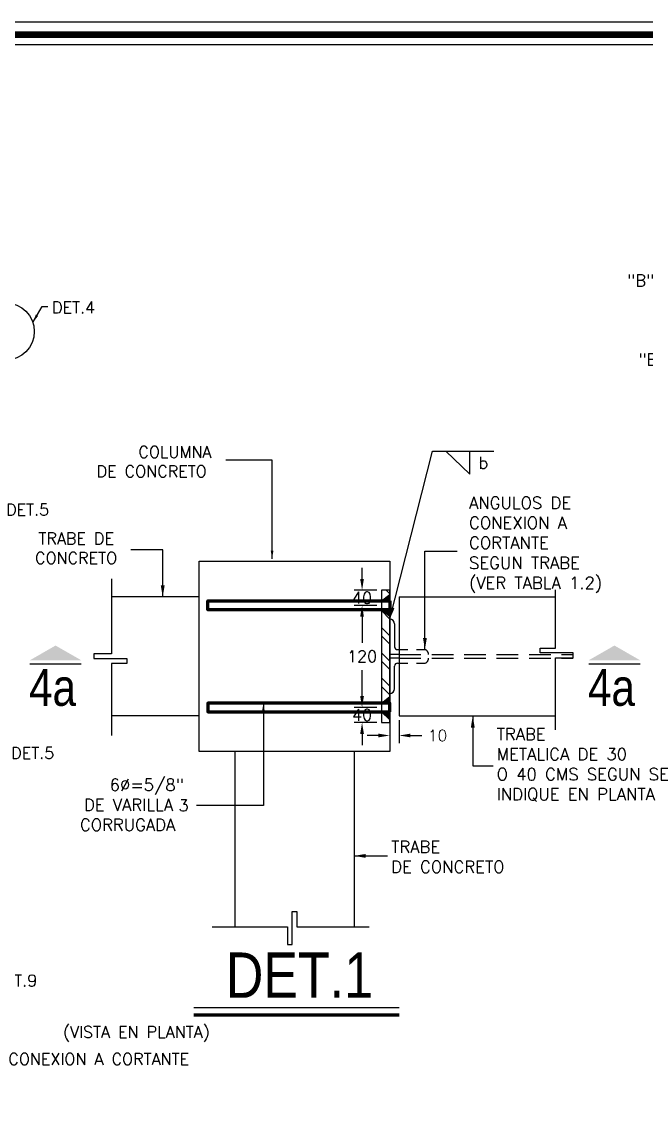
# Model space of a CAD drawing. Header units: millimetres. Extents: x -478 to -58, y -79 to 80.
# Drawn here: x -410.95 to -403.74, y 54.95 to 67.5 of the extents above; entities that cross this region are included whole.
import ezdxf

# ---------------------------------------------------------------- set-up
doc = ezdxf.new("R2010")
doc.units = ezdxf.units.MM
doc.header["$MEASUREMENT"] = 0
doc.linetypes.add('DASHED2', pattern=[0.375, 0.25, -0.125])
doc.layers.get('Defpoints').update_dxf_attribs({"color": 71})
for name, color, linetype in [('ACERO', 40, 'Continuous'), ('Castillos', 1, 'Continuous'), ('cimentacion', 2, 'Continuous'), ('L1', 1, 'Continuous'), ('MUROS', 4, 'Continuous'), ('texto', 5, 'Continuous')]:
    doc.layers.add(name, color=color, linetype=linetype)
doc.styles.add('GRAN', font='swissck.ttf', dxfattribs={"height": 0.3})
doc.styles.add('PEQ', font='simplex.shx', dxfattribs={"height": 0.09})
doc.styles.add('ROMANS', font='simplex.shx')
doc.styles.get("Standard").update_dxf_attribs({"font": 'simplex.shx'})
doc.dimstyles.new('STANDARD$0', dxfattribs={"dimtxt": 0.135, "dimasz": 0.095, "dimexe": 0.09, "dimexo": 0.05, "dimgap": 0.09, "dimtad": 0, "dimtih": 1, "dimtoh": 1, "dimdec": 0, "dimlfac": 100, "dimzin": 0, "dimdsep": 46, "dimtxsty": 'ROMANS', "dimcen": 0.09, "dimclrd": 1, "dimclre": 1, "dimclrt": 5, "dimadec": 0, "dimazin": 0, "dimtfac": 1, "dimtdec": 0, "dimtofl": 0, "dimtmove": 0, "dimatfit": 1, "dimfxl": 1, "dimtolj": 1, "dimtzin": 0, "dimarcsym": 0})
doc.dimstyles.new('STANDARD$7', dxfattribs={"dimtxt": 0.6, "dimasz": 0.09, "dimexe": 0.18, "dimexo": 0.0625, "dimgap": 0.09, "dimtad": 0, "dimtih": 1, "dimtoh": 1, "dimzin": 0, "dimdsep": 46, "dimtxsty": 'PEQ', "dimcen": 0.09, "dimclrd": 1, "dimclre": 1, "dimadec": 0, "dimazin": 0, "dimtfac": 1, "dimtdec": 4, "dimtofl": 0, "dimtmove": 0, "dimatfit": 1, "dimfxl": 1, "dimtolj": 1, "dimtzin": 0, "dimarcsym": 0})

# ---------------------------------------------------------------- blocks, each defined once
blk = doc.blocks.new('*D399')
at = {"layer": 'Defpoints', "color": 0}
for p in [(-406.798, 60.929), (-407.02, 60.753), (-406.798, 60.753)]:
    blk.add_point(p, dxfattribs=at)
at = {"layer": 'texto', "color": 1, "lineweight": -2}
for p, q in [((-407.02, 61.059), (-407.02, 61.189)), ((-406.848, 60.929), (-407.11, 60.929)), ((-406.848, 60.753), (-407.11, 60.753)), ((-407.02, 60.623), (-407.02, 60.493))]:
    blk.add_line(p, q, dxfattribs=at)
at = {"layer": 'texto', "color": 1}
for points in [[(-407.042, 61.059), (-406.999, 61.059), (-407.02, 60.929)], [(-407.042, 60.623), (-406.999, 60.623), (-407.02, 60.753)]]:
    blk.add_solid(points, dxfattribs=at)
at = {"layer": 'texto', "insert": (-407.02, 60.841), "char_height": 0.09, "attachment_point": 5, "style": 'PEQ'}
blk.add_mtext('\\A1;{\\H1.5x;40}', dxfattribs=at)
blk = doc.blocks.new('*D397')
at = {"layer": 'Defpoints', "color": 0}
for p in [(-407.02, 59.574), (-406.798, 59.574), (-406.798, 59.398)]:
    blk.add_point(p, dxfattribs=at)
at = {"layer": 'texto', "color": 1, "lineweight": -2}
for p, q in [((-407.02, 59.704), (-407.02, 59.834)), ((-406.848, 59.574), (-407.11, 59.574)), ((-406.848, 59.398), (-407.11, 59.398)), ((-407.02, 59.268), (-407.02, 59.138))]:
    blk.add_line(p, q, dxfattribs=at)
at = {"layer": 'texto', "color": 1}
for points in [[(-407.042, 59.704), (-406.999, 59.704), (-407.02, 59.574)], [(-407.042, 59.268), (-406.999, 59.268), (-407.02, 59.398)]]:
    blk.add_solid(points, dxfattribs=at)
at = {"layer": 'texto', "insert": (-407.02, 59.486), "char_height": 0.09, "attachment_point": 5, "style": 'PEQ'}
blk.add_mtext('\\A1;{\\H1.5x;40}', dxfattribs=at)
blk = doc.blocks.new('*D398')
at = {"layer": 'Defpoints', "color": 0}
for p in [(-406.853, 60.753), (-407.02, 59.574), (-406.853, 59.574)]:
    blk.add_point(p, dxfattribs=at)
at = {"layer": 'texto', "color": 1, "lineweight": -2}
for p, q in [((-406.903, 60.753), (-407.11, 60.753)), ((-407.02, 60.623), (-407.02, 60.321)), ((-407.02, 59.704), (-407.02, 60.006)), ((-406.903, 59.574), (-407.11, 59.574))]:
    blk.add_line(p, q, dxfattribs=at)
at = {"layer": 'texto', "color": 1}
for points in [[(-407.042, 60.623), (-406.999, 60.623), (-407.02, 60.753)], [(-407.042, 59.704), (-406.999, 59.704), (-407.02, 59.574)]]:
    blk.add_solid(points, dxfattribs=at)
at = {"layer": 'texto', "insert": (-407.02, 60.164), "char_height": 0.09, "attachment_point": 5, "style": 'PEQ'}
blk.add_mtext('\\A1;{\\H1.5x;120}', dxfattribs=at)
blk = doc.blocks.new('*D404')
at = {"layer": 'Defpoints', "color": 0}
for p in [(-406.701, 59.476), (-406.591, 59.476), (-406.701, 59.249)]:
    blk.add_point(p, dxfattribs=at)
at = {"layer": 'texto', "color": 1, "lineweight": -2}
for p, q in [((-406.701, 59.426), (-406.701, 59.159)), ((-406.591, 59.426), (-406.591, 59.159)), ((-406.831, 59.249), (-406.961, 59.249)), ((-406.461, 59.249), (-406.331, 59.249))]:
    blk.add_line(p, q, dxfattribs=at)
at = {"layer": 'texto', "color": 1}
for points in [[(-406.831, 59.271), (-406.831, 59.228), (-406.701, 59.249)], [(-406.461, 59.271), (-406.461, 59.228), (-406.591, 59.249)]]:
    blk.add_solid(points, dxfattribs=at)
at = {"layer": 'texto', "insert": (-406.148, 59.249), "char_height": 0.09, "attachment_point": 5, "style": 'PEQ'}
blk.add_mtext('\\A1;{\\H1.4444x;10}', dxfattribs=at)

msp = doc.modelspace()

# ---------------------------------------------------------------- hatches: boundary and pattern name
at = {"layer": 'L1'}
h = msp.add_hatch(dxfattribs=at)
h.set_pattern_fill('ANSI32', color=256, scale=0.55, angle=90, style=0)
h.set_pattern_definition([(135, (-376.02372, 465.98236), (-0.14584077, -0.14584077), []), (135, (-376.02372, 466.07959), (-0.14584077, -0.14584077), [])])
h.paths.add_polyline_path([(-406.70068, 60.92934), (-406.79758, 60.92934), (-406.79758, 60.80473), (-406.70068, 60.80473)])
h.paths.add_polyline_path([(-406.79758, 59.62452), (-406.70068, 59.62452), (-406.70068, 60.70308), (-406.79758, 60.70308)])
h.paths.add_polyline_path([(-406.70068, 59.39826), (-406.70068, 59.52286), (-406.79758, 59.52286), (-406.79758, 59.39826)])
for points in [[(-406.79758, 60.80473), (-406.70068, 60.80473), (-406.70068, 60.88051)], [(-406.79758, 60.70308), (-406.70068, 60.70308), (-406.70068, 60.6273)], [(-406.70068, 59.70029), (-406.79758, 59.62452), (-406.70068, 59.62452)], [(-406.79758, 59.52286), (-406.70068, 59.52286), (-406.70068, 59.44709)]]:
    msp.add_hatch(color=256, dxfattribs=at).paths.add_polyline_path(points)

# ---------------------------------------------------------------- linework, layer by layer
at = {"layer": 'ACERO', "lineweight": 100}
for points in [[(-406.70068, 60.80473), (-406.70068, 60.70308), (-408.80243, 60.70308), (-408.80243, 60.80473)], [(-406.70068, 59.52286), (-406.70068, 59.62452), (-408.80243, 59.62452), (-408.80243, 59.52286)]]:
    msp.add_lwpolyline(points, close=True, dxfattribs=at)
at = {"layer": 'cimentacion', "linetype": 'DASHED2', "ltscale": 0.2}
for p, q in [((-406.59068, 60.24218), (-406.29451, 60.24218)), ((-406.59068, 60.08542), (-406.29451, 60.08542))]:
    msp.add_line(p, q, dxfattribs=at)
at = {"layer": 'cimentacion', "linetype": 'DASHED2'}
for p, q in [((-406.59068, 60.1858), (-404.5815, 60.1858)), ((-406.59068, 60.1418), (-404.5815, 60.1418))]:
    msp.add_line(p, q, dxfattribs=at)
at = {"layer": 'cimentacion', "linetype": 'DASHED2', "ltscale": 0.2}
for centre, start, end in [((-406.31054, 60.1858), 0, 74.134304), ((-406.31054, 60.1418), 285.865696, 360)]:
    msp.add_arc(centre, 0.05862, start, end, dxfattribs=at)
at = {"layer": 'L1'}
for p, q in [((-406.05338, 62.53471), (-405.77534, 62.26863)), ((-405.77534, 62.26863), (-405.77534, 62.53471)), ((-406.79758, 60.80473), (-406.70068, 60.88051)), ((-406.79758, 60.70308), (-406.70068, 60.6273)), ((-406.79758, 59.62452), (-406.70068, 59.70029)), ((-406.79758, 59.52286), (-406.70068, 59.44709))]:
    msp.add_line(p, q, dxfattribs=at)
for points in [[(-409.91431, 61.06179), (-409.91431, 60.19238), (-410.11967, 60.19238), (-410.11967, 60.13749), (-409.73771, 60.13749), (-409.73771, 60.0826), (-409.91431, 60.0826), (-409.91431, 59.24941)], [(-404.78687, 59.31509), (-404.78687, 60.14808), (-404.5815, 60.14808), (-404.5815, 60.20296), (-404.96347, 60.20296), (-404.96347, 60.25785), (-404.78687, 60.25785), (-404.78687, 60.93219)], [(-408.75084, 57.03794), (-407.88142, 57.03794), (-407.88142, 56.83257), (-407.82653, 56.83257), (-407.82653, 57.21454), (-407.77165, 57.21454), (-407.77165, 57.03794), (-406.93845, 57.03794)]]:
    msp.add_lwpolyline(points, dxfattribs=at)
msp.add_circle((-411.13536, 63.91912), 0.33, dxfattribs=at)
at = {"layer": 'MUROS'}
for p, q in [((-408.90068, 60.8513), (-409.91431, 60.8513)), ((-406.6443, 60.53818), (-406.6443, 60.27518)), ((-406.6113, 60.24218), (-406.59068, 60.24218)), ((-406.59068, 60.1858), (-406.70068, 60.1858)), ((-406.59068, 60.1418), (-406.70068, 60.1418)), ((-406.6443, 59.78942), (-406.6443, 60.05242)), ((-406.6113, 60.08542), (-406.59068, 60.08542)), ((-408.90068, 59.4763), (-409.91431, 59.4763)), ((-408.48818, 59.0638), (-408.48818, 57.03794)), ((-407.11318, 59.0638), (-407.11318, 57.03794))]:
    msp.add_line(p, q, dxfattribs=at)
for centre, radius, start, end in [((-406.70068, 60.53775), 0.05639, 0.437794, 90), ((-406.6113, 60.27518), 0.033, 180, 270), ((-406.6113, 60.05242), 0.033, 90, 180), ((-406.70068, 59.78985), 0.05639, 270, 359.562206)]:
    msp.add_arc(centre, radius, start, end, dxfattribs=at)
at = {"layer": 'texto'}
for p, q in [((-408.90068, 59.0638), (-408.90068, 61.2638)), ((-408.90068, 61.2638), (-406.70068, 61.2638)), ((-406.70068, 61.2638), (-406.70068, 59.0638)), ((-406.59068, 60.8513), (-406.59068, 59.4763)), ((-406.59068, 60.8513), (-404.78687, 60.8513)), ((-410.2645, 60.07342), (-410.85555, 60.07342)), ((-403.81007, 60.07342), (-404.40111, 60.07342)), ((-406.59068, 59.4763), (-404.78687, 59.4763)), ((-406.70068, 59.0638), (-408.90068, 59.0638)), ((-408.96461, 56.10451), (-406.59086, 56.10451))]:
    msp.add_line(p, q, dxfattribs=at)
at = {"layer": 'texto', "color": 7}
msp.add_lwpolyline([(-434.74588, 1.65615), (-434.74588, 67.49957), (-391.25023, 67.49957), (-391.25023, 1.65615)], close=True, dxfattribs=at)
at = {"layer": 'texto', "const_width": 0.07718}
msp.add_lwpolyline([(-434.59765, 66.46207), (-434.59765, 2.74941, 0.41421356), (-433.71014, 1.86189), (-392.28773, 1.86189, 0.41421356), (-391.40022, 2.74941), (-391.40022, 66.46207, 0.41421356), (-392.28773, 67.34958), (-433.71014, 67.34958, 0.41421356)], format="xyb", close=True, dxfattribs=at)
at = {"layer": 'texto'}
msp.add_lwpolyline([(-434.48189, 66.46207), (-434.48189, 2.74941, 0.41421356), (-433.71014, 1.97766), (-392.28773, 1.97766, 0.41421356), (-391.51598, 2.74941), (-391.51598, 66.46207, 0.41421356), (-392.28773, 67.23382), (-433.71014, 67.23382, 0.41421356)], format="xyb", close=True, dxfattribs=at)
msp.add_lwpolyline([(-406.70068, 59.39826), (-406.70068, 60.92934), (-406.79758, 60.92934), (-406.79758, 59.39826)], close=True, dxfattribs=at)
at = {"layer": 'texto', "const_width": 0.03947}
msp.add_lwpolyline([(-408.96461, 56.01933), (-406.59086, 56.01933)], dxfattribs=at)
at = {"layer": 'texto'}
for points in [[(-410.2645, 60.11958), (-410.56003, 60.28923), (-410.85555, 60.11958)], [(-403.81007, 60.11958), (-404.10559, 60.28923), (-404.40111, 60.11958)]]:
    msp.add_solid(points, dxfattribs=at)

# ---------------------------------------------------------------- texts
at = {"layer": 'L1', "color": 5, "insert": (-409.02324, 58.44056), "char_height": 0.135, "attachment_point": 6, "style": 'ROMANS'}
msp.add_mtext('\\A1;3', dxfattribs=at)
at = {"layer": 'texto', "style": 'GRAN'}
for s, height, p in [('4a', 0.427111, (-410.86693, 59.59218)), ('4a', 0.427111, (-404.41249, 59.59218)), ('DET.1', 0.523734, (-408.59326, 56.21759))]:
    msp.add_text(s, height=height, dxfattribs=at).set_placement(p)
at = {"layer": 'texto', "style": 'PEQ'}
for s, insert, char_height, attachment_point in [('\\pi-1.6551;PLACA INFERIOR\\P\\pi-2.3003;"B" CON DIMENSIONES \\P\\pi-1.5248;ESPECIFICADAS\\P\\pi-1.3684;EN TABLA 1.1\\P\\pi-1.1664;CON CORTE\\P\\pi-2.1699;"BOCA DE PESCADO"', (-401.65783, 64.16632), 0.1368428, 4), ('\\A1;\\pi-0.92571;COLUMNA\\P\\pi-1.4079;DE CONCRETO', (-408.6784, 62.41543), 0.135, 4), ('\\A1;b', (-405.67618, 62.40188), 0.138848, 4), ('\\A1;ANGULOS DE\\PCONEXION A\\PCORTANTE \\PSEGUN TRABE\\P(VER TABLA 1.2)', (-405.78448, 61.45255), 0.1388475, 4), ('\\A1;\\pi-0.99;TRABE DE\\P\\pi-1.0286;CONCRETO', (-409.76871, 61.41386), 0.135, 4), ('\\A1;TRABE\\PMETALICA DE 30 \\PO 40 CMS SEGUN SE\\PINDIQUE EN PLANTA', (-405.46545, 58.91063), 0.1388475, 4), ('\\A1;\\pi-0.89259;6∅=5/8"\\P\\pi-1.1901;DE VARILLA\\P\\pi-1.2364;CORRUGADA', (-409.04191, 58.44833), 0.1388475, 4), ('\\A1;TRABE\\PDE CONCRETO', (-406.68401, 57.84702), 0.1388475, 4), ('\\A1;(VISTA EN PLANTA)', (-408.77912, 55.79953), 0.135, 6), ('\\A1;CONEXION A CORTANTE', (-409.01699, 55.50941), 0.135, 6)]:
    msp.add_mtext(s, dxfattribs=dict(at, insert=insert, char_height=char_height, attachment_point=attachment_point))
at = {"layer": 'texto', "char_height": 0.135, "width": 2.5485091, "attachment_point": 1}
for s, insert in [('DET.4', (-410.60121, 64.26401)), ('DET.5', (-411.13183, 61.92708)), ('DET.5', (-411.07299, 59.11512)), ('DET.9', (-411.26982, 56.48383))]:
    msp.add_mtext(s, dxfattribs=dict(at, insert=insert))

# ---------------------------------------------------------------- dimensions: what is measured, and where the dimension line sits
at = {"layer": 'texto'}
for base, p1, p2, angle, picture, middle in [((-407.02042, 60.75326), (-406.79758, 60.92934), (-406.79758, 60.75326), 90, '*D399', (-407.02042, 60.8413)), ((-407.02042, 59.57434), (-406.79758, 59.39826), (-406.79758, 59.57434), 270, '*D397', (-407.02042, 59.4863))]:
    dim = msp.add_linear_dim(base=base, p1=p1, p2=p2, angle=angle, text='{\\H1.5x;40}', dimstyle='STANDARD$0', override={"dimtxt": 0.09, "dimasz": 0.13, "dimtxsty": 'PEQ', "dimclrt": 256}, dxfattribs=at)
    dim.commit()
    dim.dimension.update_dxf_attribs({"geometry": picture, "text_midpoint": middle, "dimtype": 160})
dim = msp.add_linear_dim(base=(-407.02042, 59.57434), p1=(-406.85258, 60.75326), p2=(-406.85258, 59.57434), angle=90, text='{\\H1.5x;120}', dimstyle='STANDARD$0', override={"dimtxt": 0.09, "dimasz": 0.13, "dimtxsty": 'PEQ', "dimclrt": 256}, dxfattribs=at)
dim.commit()
dim.dimension.update_dxf_attribs({"geometry": '*D398', "text_midpoint": (-407.02042, 60.1638)})
dim = msp.add_linear_dim(base=(-406.70068, 59.24917), p1=(-406.59068, 59.4763), p2=(-406.70068, 59.4763), text='{\\H1.4444x;10}', dimstyle='STANDARD$0', override={"dimtxt": 0.09, "dimasz": 0.13, "dimtxsty": 'PEQ', "dimclrt": 256}, dxfattribs=at)
dim.commit()
dim.dimension.update_dxf_attribs({"geometry": '*D404', "text_midpoint": (-406.14783, 59.24917), "dimtype": 160})

# ---------------------------------------------------------------- leaders
at = {"layer": 'Castillos'}
msp.add_leader([(-410.82241, 64.02381), (-410.71655, 64.20716), (-410.64775, 64.20716)], dimstyle='STANDARD$0', override={"dimgap": 0.09, "dimtad": 0}, dxfattribs=at)
at = {"layer": 'L1'}
for points, dimstyle, override in [([(-406.70068, 60.59414), (-406.20502, 62.53471), (-405.49972, 62.53471)], 'STANDARD$7', {"dimtxt": 0.135, "dimasz": 0.135, "dimexe": 0.09, "dimexo": 0.05, "dimdec": 0, "dimlfac": 100, "dimtxsty": 'ROMANS', "dimclrt": 5, "dimtdec": 0}), ([(-409.32244, 60.85021), (-409.32244, 61.3938), (-409.69176, 61.3938)], 'STANDARD$0', {"dimasz": 0.135}), ([(-406.29425, 60.24218), (-406.29425, 61.37929), (-405.9233, 61.37929)], 'STANDARD$7', {"dimtxt": 0.135, "dimasz": 0.135, "dimexe": 0.09, "dimexo": 0.05, "dimdec": 0, "dimlfac": 100, "dimtxsty": 'ROMANS', "dimclrt": 5, "dimtdec": 0}), ([(-405.74182, 59.4763), (-405.74182, 58.90027), (-405.50573, 58.90027)], 'STANDARD$7', {"dimtxt": 0.135, "dimasz": 0.135, "dimexe": 0.09, "dimexo": 0.05, "dimdec": 0, "dimlfac": 100, "dimtxsty": 'ROMANS', "dimclrt": 5, "dimtdec": 0}), ([(-407.11318, 57.85779), (-406.72517, 57.85779)], 'STANDARD$7', {"dimtxt": 0.135, "dimasz": 0.135, "dimexe": 0.09, "dimexo": 0.05, "dimdec": 0, "dimlfac": 100, "dimtxsty": 'ROMANS', "dimclrt": 5, "dimtdec": 0})]:
    msp.add_leader(points, dimstyle=dimstyle, override=override, dxfattribs=at)
msp.add_leader([(-408.05962, 61.29005), (-408.05962, 62.43085), (-408.59339, 62.43085)], dimstyle='STANDARD$0', dxfattribs=at)
at = {"layer": 'L1', "annotation_type": 0, "has_hookline": 1, "hookline_direction": 1, "text_width": 0.09}
msp.add_leader([(-408.1594, 59.62452), (-408.1594, 58.44056), (-408.93324, 58.44056)], dimstyle='STANDARD$0', dxfattribs=at)

doc.saveas('drawing.dxf')
